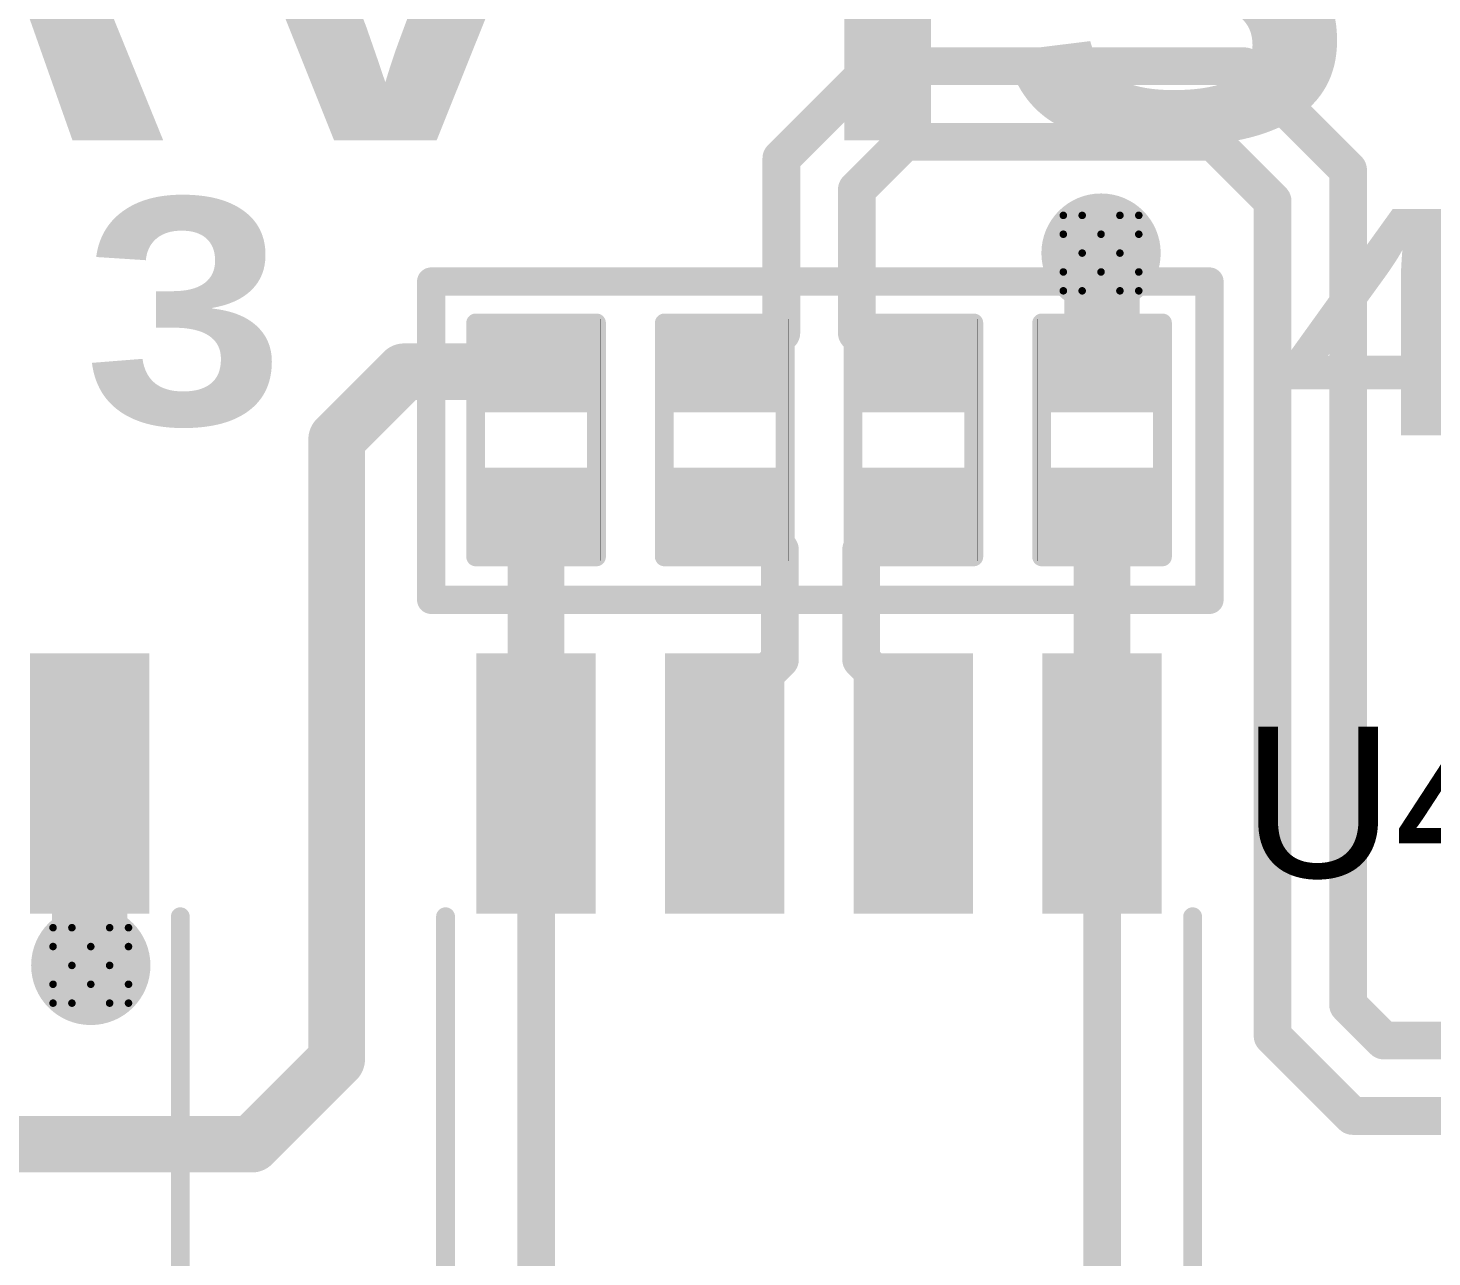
# Model space of a CAD drawing. Header units: inches. Extents: x 0 to 212, y 0 to 208.
# Drawn here: x 2.3652 to 2.7372, y 3.0551 to 3.3809 of the extents above; entities that cross this region are included whole.
import ezdxf

# ---------------------------------------------------------------- set-up
doc = ezdxf.new("R2010")
doc.units = ezdxf.units.IN
doc.header["$MEASUREMENT"] = 0
for name, color, linetype in [('Bottom Layer', 5, 'Continuous'), ('Bottom Solder', 6, 'Continuous'), ('Drill Drawing', 1, 'Continuous'), ('Top Layer', 1, 'Continuous'), ('Top Overlay', 2, 'Continuous'), ('Top Paste', 8, 'Continuous'), ('Top Solder', 216, 'Continuous'), ('Via Holes', 16, 'Continuous')]:
    doc.layers.add(name, color=color, linetype=linetype)
doc.styles.add('Arial', font='', dxfattribs={"height": 0.2})
doc.styles.add('Arial Black_Bold', font='', dxfattribs={"height": 0.2})
doc.styles.get('Arial').set_extended_font_data('Arial')
doc.styles.get('Arial Black_Bold').set_extended_font_data('Arial Black', bold=True)

# ---------------------------------------------------------------- blocks, each defined once
blk = doc.blocks.new('SOIC_8_0_154___3_90___W______12')
at = {"layer": 'Top Layer'}
for points in [[(-0.136811, 0.0631889), (-0.136811, 0.0868109), (-0.0757874, 0.0868109), (-0.0757874, 0.0631889)], [(0.0757874, 0.063189), (0.0757874, 0.086811), (0.136811, 0.086811), (0.136811, 0.063189)], [(-0.136811, 0.0131891), (-0.136811, 0.0368111), (-0.0757874, 0.0368111), (-0.0757874, 0.0131891)], [(0.0757874, 0.0131889), (0.0757874, 0.0368109), (0.136811, 0.0368109), (0.136811, 0.0131889)], [(-0.1368111, -0.036811), (-0.1368111, -0.013189), (-0.0757875, -0.013189), (-0.0757875, -0.036811)], [(0.0757874, -0.036811), (0.0757874, -0.013189), (0.136811, -0.013189), (0.136811, -0.036811)], [(-0.1368111, -0.0868111), (-0.1368111, -0.0631891), (-0.0757875, -0.0631891), (-0.0757875, -0.0868111)], [(0.0757874, -0.0868109), (0.0757874, -0.0631889), (0.136811, -0.0631889), (0.136811, -0.0868109)]]:
    blk.add_hatch(color=1, dxfattribs=at).paths.add_polyline_path(points)
at = {"layer": 'Top Overlay'}
blk.add_hatch(color=2, dxfattribs=at).paths.add_polyline_path([(-0.0723496, 0.0639816), (-0.0583496, 0.0639816), (-0.0583496, 0.0869816), (-0.0723496, 0.0869816)])
at = {"layer": 'Top Paste'}
for points in [[(-0.136811, 0.0631889), (-0.136811, 0.0868109), (-0.0757874, 0.0868109), (-0.0757874, 0.0631889)], [(0.0757874, 0.063189), (0.0757874, 0.086811), (0.136811, 0.086811), (0.136811, 0.063189)], [(-0.136811, 0.0131891), (-0.136811, 0.0368111), (-0.0757874, 0.0368111), (-0.0757874, 0.0131891)], [(0.0757874, 0.0131889), (0.0757874, 0.0368109), (0.136811, 0.0368109), (0.136811, 0.0131889)], [(-0.1368111, -0.036811), (-0.1368111, -0.013189), (-0.0757875, -0.013189), (-0.0757875, -0.036811)], [(0.0757874, -0.036811), (0.0757874, -0.013189), (0.136811, -0.013189), (0.136811, -0.036811)], [(-0.1368111, -0.0868111), (-0.1368111, -0.0631891), (-0.0757875, -0.0631891), (-0.0757875, -0.0868111)], [(0.0757874, -0.0868109), (0.0757874, -0.0631889), (0.136811, -0.0631889), (0.136811, -0.0868109)]]:
    blk.add_hatch(color=8, dxfattribs=at).paths.add_polyline_path(points)
at = {"layer": 'Top Solder'}
for points in [[(-0.140811, 0.0591889), (-0.140811, 0.0908109), (-0.0717874, 0.0908109), (-0.0717874, 0.0591889)], [(0.0717874, 0.059189), (0.0717874, 0.090811), (0.140811, 0.090811), (0.140811, 0.059189)], [(-0.140811, 0.009189100000000002), (-0.140811, 0.0408111), (-0.0717874, 0.0408111), (-0.0717874, 0.009189099999999997)], [(0.0717874, 0.009188900000000003), (0.0717874, 0.0408109), (0.140811, 0.0408109), (0.140811, 0.009188899999999996)], [(-0.1408111, -0.040811), (-0.1408111, -0.009188999999999998), (-0.0717875, -0.009189000000000003), (-0.0717875, -0.040811)], [(0.0717874, -0.040811), (0.0717874, -0.009188999999999998), (0.140811, -0.009189000000000003), (0.140811, -0.040811)], [(-0.1408111, -0.0908111), (-0.1408111, -0.0591891), (-0.0717875, -0.0591891), (-0.0717875, -0.0908111)], [(0.0717874, -0.0908109), (0.0717874, -0.0591889), (0.140811, -0.0591889), (0.140811, -0.0908109)]]:
    blk.add_hatch(color=216, dxfattribs=at).paths.add_polyline_path(points)
at = {"layer": 'Top Overlay'}
for points in [[(-0.0719999, 0.0990001, 0.005, 0.005, 0), (0.071, 0.0989999, 0.005, 0.005, 0)], [(-0.1493702, 0.081, 0.005, 0.005, 0), (-0.14937, 0.071, 0.005, 0.005, 0)], [(-0.1493702, 0.081, 0.005, 0.005, 0), (-0.14437, 0.076, 0.005, 0.005, 0)], [(-0.14437, 0.076, 0.005, 0.005, 0), (-0.14937, 0.071, 0.005, 0.005, 0)], [(-0.0719999, -0.099, 0.005, 0.005, 0), (0.071, -0.099, 0.005, 0.005, 0)]]:
    blk.add_lwpolyline(points, format="xyseb", dxfattribs=at)
for points in [[(-0.0732499, 0.0990001, 0.0025, 0.0025, 1), (-0.0707499, 0.0990001, 0.0025, 0.0025, 1)], [(0.06975, 0.0989999, 0.0025, 0.0025, 1), (0.07225, 0.0989999, 0.0025, 0.0025, 1)], [(-0.1506202, 0.081, 0.0025, 0.0025, 1), (-0.1481202, 0.081, 0.0025, 0.0025, 1)], [(-0.1506202, 0.081, 0.0025, 0.0025, 1), (-0.1481202, 0.081, 0.0025, 0.0025, 1)], [(-0.14562, 0.076, 0.0025, 0.0025, 1), (-0.14312, 0.076, 0.0025, 0.0025, 1)], [(-0.14562, 0.076, 0.0025, 0.0025, 1), (-0.14312, 0.076, 0.0025, 0.0025, 1)], [(-0.15062, 0.071, 0.0025, 0.0025, 1), (-0.14812, 0.071, 0.0025, 0.0025, 1)], [(-0.15062, 0.071, 0.0025, 0.0025, 1), (-0.14812, 0.071, 0.0025, 0.0025, 1)], [(-0.0732499, -0.099, 0.0025, 0.0025, 1), (-0.0707499, -0.099, 0.0025, 0.0025, 1)], [(0.06975, -0.099, 0.0025, 0.0025, 1), (0.07225, -0.099, 0.0025, 0.0025, 1)]]:
    blk.add_lwpolyline(points, format="xyseb", close=True, dxfattribs=at)
blk = doc.blocks.new('SOIC_8_0_154___3_90___W______13')
at = {"layer": 'Top Layer'}
for points in [[(-0.136811, 0.0631892), (-0.136811, 0.0868112), (-0.0757874, 0.0868112), (-0.0757874, 0.0631892)], [(0.0757874, 0.0631892), (0.0757874, 0.0868112), (0.136811, 0.0868112), (0.136811, 0.0631892)], [(-0.136811, 0.0131891), (-0.136811, 0.0368111), (-0.0757874, 0.0368111), (-0.0757874, 0.0131891)], [(0.0757874, 0.0131892), (0.0757874, 0.0368112), (0.136811, 0.0368112), (0.136811, 0.0131892)], [(-0.136811, -0.0368109), (-0.136811, -0.0131889), (-0.0757874, -0.0131889), (-0.0757874, -0.0368109)], [(0.0757874, -0.0368109), (0.0757874, -0.0131889), (0.136811, -0.0131889), (0.136811, -0.0368109)], [(-0.136811, -0.0868108), (-0.136811, -0.0631888), (-0.0757874, -0.0631888), (-0.0757874, -0.0868108)], [(0.0757874, -0.0868111), (0.0757874, -0.0631891), (0.136811, -0.0631891), (0.136811, -0.0868111)]]:
    blk.add_hatch(color=1, dxfattribs=at).paths.add_polyline_path(points)
at = {"layer": 'Top Overlay'}
blk.add_hatch(color=2, dxfattribs=at).paths.add_polyline_path([(-0.0723933, 0.064028), (-0.0583933, 0.064028), (-0.0583933, 0.087028), (-0.0723933, 0.087028)])
at = {"layer": 'Top Paste'}
for points in [[(-0.136811, 0.0631892), (-0.136811, 0.0868112), (-0.0757874, 0.0868112), (-0.0757874, 0.0631892)], [(0.0757874, 0.0631892), (0.0757874, 0.0868112), (0.136811, 0.0868112), (0.136811, 0.0631892)], [(-0.136811, 0.0131891), (-0.136811, 0.0368111), (-0.0757874, 0.0368111), (-0.0757874, 0.0131891)], [(0.0757874, 0.0131892), (0.0757874, 0.0368112), (0.136811, 0.0368112), (0.136811, 0.0131892)], [(-0.136811, -0.0368109), (-0.136811, -0.0131889), (-0.0757874, -0.0131889), (-0.0757874, -0.0368109)], [(0.0757874, -0.0368109), (0.0757874, -0.0131889), (0.136811, -0.0131889), (0.136811, -0.0368109)], [(-0.136811, -0.0868108), (-0.136811, -0.0631888), (-0.0757874, -0.0631888), (-0.0757874, -0.0868108)], [(0.0757874, -0.0868111), (0.0757874, -0.0631891), (0.136811, -0.0631891), (0.136811, -0.0868111)]]:
    blk.add_hatch(color=8, dxfattribs=at).paths.add_polyline_path(points)
at = {"layer": 'Top Solder'}
for points in [[(-0.140811, 0.0591892), (-0.140811, 0.0908112), (-0.0717874, 0.0908112), (-0.0717874, 0.0591892)], [(0.0717874, 0.0591892), (0.0717874, 0.0908112), (0.140811, 0.0908112), (0.140811, 0.0591892)], [(-0.140811, 0.009189100000000002), (-0.140811, 0.0408111), (-0.0717874, 0.0408111), (-0.0717874, 0.009189099999999997)], [(0.0717874, 0.009189200000000003), (0.0717874, 0.0408112), (0.140811, 0.0408112), (0.140811, 0.009189199999999996)], [(-0.140811, -0.0408109), (-0.140811, -0.009188899999999996), (-0.0717874, -0.009188900000000003), (-0.0717874, -0.0408109)], [(0.0717874, -0.0408109), (0.0717874, -0.009188899999999996), (0.140811, -0.009188900000000003), (0.140811, -0.0408109)], [(-0.140811, -0.0908108), (-0.140811, -0.0591888), (-0.0717874, -0.0591888), (-0.0717874, -0.0908108)], [(0.0717874, -0.0908111), (0.0717874, -0.0591891), (0.140811, -0.0591891), (0.140811, -0.0908111)]]:
    blk.add_hatch(color=216, dxfattribs=at).paths.add_polyline_path(points)
at = {"layer": 'Top Overlay'}
for points in [[(0.071, 0.0990002, 0.005, 0.005, 0), (-0.0719999, 0.0990001, 0.005, 0.005, 0)], [(-0.1493701, 0.0810001, 0.005, 0.005, 0), (-0.1493702, 0.0710002, 0.005, 0.005, 0)], [(-0.1493701, 0.0810001, 0.005, 0.005, 0), (-0.1443701, 0.076, 0.005, 0.005, 0)], [(-0.1443701, 0.076, 0.005, 0.005, 0), (-0.1493702, 0.0710002, 0.005, 0.005, 0)], [(-0.072, -0.0989999, 0.005, 0.005, 0), (0.071, -0.099, 0.005, 0.005, 0)]]:
    blk.add_lwpolyline(points, format="xyseb", dxfattribs=at)
for points in [[(-0.0732499, 0.0990001, 0.0025, 0.0025, 1), (-0.0707499, 0.0990001, 0.0025, 0.0025, 1)], [(0.06975, 0.0990002, 0.0025, 0.0025, 1), (0.07225, 0.0990002, 0.0025, 0.0025, 1)], [(-0.1506201, 0.0810001, 0.0025, 0.0025, 1), (-0.1481201, 0.0810001, 0.0025, 0.0025, 1)], [(-0.1506201, 0.0810001, 0.0025, 0.0025, 1), (-0.1481201, 0.0810001, 0.0025, 0.0025, 1)], [(-0.1456201, 0.076, 0.0025, 0.0025, 1), (-0.1431201, 0.076, 0.0025, 0.0025, 1)], [(-0.1456201, 0.076, 0.0025, 0.0025, 1), (-0.1431201, 0.076, 0.0025, 0.0025, 1)], [(-0.1506202, 0.0710002, 0.0025, 0.0025, 1), (-0.1481202, 0.0710002, 0.0025, 0.0025, 1)], [(-0.1506202, 0.0710002, 0.0025, 0.0025, 1), (-0.1481202, 0.0710002, 0.0025, 0.0025, 1)], [(-0.07325, -0.0989999, 0.0025, 0.0025, 1), (-0.07075, -0.0989999, 0.0025, 0.0025, 1)], [(0.06975, -0.099, 0.0025, 0.0025, 1), (0.07225, -0.099, 0.0025, 0.0025, 1)]]:
    blk.add_lwpolyline(points, format="xyseb", close=True, dxfattribs=at)
blk = doc.blocks.new('R___0402_64')
at = {"layer": 'Top Layer'}
for points in [[(-0.0275, -0.0125), (-0.0275, 0.0125), (-0.009500000000000003, 0.0125), (-0.009499999999999996, -0.0125)], [(0.009500000000000003, -0.0125), (0.009499999999999996, 0.0125), (0.0275, 0.0125), (0.0275, -0.0125)]]:
    blk.add_hatch(color=1, dxfattribs=at).paths.add_polyline_path(points)
at = {"layer": 'Top Paste'}
for points in [[(-0.0275, -0.0125), (-0.0275, 0.0125), (-0.009500000000000003, 0.0125), (-0.009499999999999996, -0.0125)], [(0.009500000000000003, -0.0125), (0.009499999999999996, 0.0125), (0.0275, 0.0125), (0.0275, -0.0125)]]:
    blk.add_hatch(color=8, dxfattribs=at).paths.add_polyline_path(points)
at = {"layer": 'Top Solder'}
for points in [[(-0.0296654, -0.0146654), (-0.0296654, 0.0146654), (-0.007334600000000003, 0.0146654), (-0.007334599999999997, -0.0146654)], [(0.007334600000000003, -0.0146654), (0.007334599999999997, 0.0146654), (0.0296654, 0.0146654), (0.0296654, -0.0146654)]]:
    blk.add_hatch(color=216, dxfattribs=at).paths.add_polyline_path(points)
at = {"layer": 'Top Overlay'}
for points in [[(-0.031, -0.016, 0.005, 0.005, 0), (-0.031, 0.016, 0.005, 0.005, 0)], [(0.031, 0.016, 0.005, 0.005, 0), (-0.031, 0.016, 0.005, 0.005, 0)], [(0.031, -0.016, 0.005, 0.005, 0), (0.031, 0.016, 0.005, 0.005, 0)], [(0.031, -0.016, 0.005, 0.005, 0), (-0.031, -0.016, 0.005, 0.005, 0)], [(0.032, -0.017, 0.000127, 0.000127, 0), (-0.032, -0.017, 0.000127, 0.000127, 0)]]:
    blk.add_lwpolyline(points, format="xyseb", dxfattribs=at)
for points in [[(-0.03225, 0.016, 0.0025, 0.0025, 1), (-0.02975, 0.016, 0.0025, 0.0025, 1)], [(-0.03225, 0.016, 0.0025, 0.0025, 1), (-0.02975, 0.016, 0.0025, 0.0025, 1)], [(0.02975, 0.016, 0.0025, 0.0025, 1), (0.03225, 0.016, 0.0025, 0.0025, 1)], [(0.02975, 0.016, 0.0025, 0.0025, 1), (0.03225, 0.016, 0.0025, 0.0025, 1)], [(-0.03225, -0.016, 0.0025, 0.0025, 1), (-0.02975, -0.016, 0.0025, 0.0025, 1)], [(-0.03225, -0.016, 0.0025, 0.0025, 1), (-0.02975, -0.016, 0.0025, 0.0025, 1)], [(0.02975, -0.016, 0.0025, 0.0025, 1), (0.03225, -0.016, 0.0025, 0.0025, 1)], [(0.02975, -0.016, 0.0025, 0.0025, 1), (0.03225, -0.016, 0.0025, 0.0025, 1)], [(-0.0320317, -0.017, 6.35e-05, 6.35e-05, 1), (-0.0319683, -0.017, 6.35e-05, 6.35e-05, 1)], [(0.0319683, -0.017, 6.35e-05, 6.35e-05, 1), (0.0320317, -0.017, 6.35e-05, 6.35e-05, 1)]]:
    blk.add_lwpolyline(points, format="xyseb", close=True, dxfattribs=at)
blk = doc.blocks.new('R___0402_67')
at = {"layer": 'Top Layer'}
for points in [[(-0.0275, -0.0125001), (-0.0275, 0.0124999), (-0.009499999999999998, 0.0124999), (-0.009500000000000001, -0.0125001)], [(0.009499999999999998, -0.0125), (0.009500000000000001, 0.0125), (0.0275, 0.0125), (0.0275, -0.0125)]]:
    blk.add_hatch(color=1, dxfattribs=at).paths.add_polyline_path(points)
at = {"layer": 'Top Paste'}
for points in [[(-0.0275, -0.0125001), (-0.0275, 0.0124999), (-0.009499999999999998, 0.0124999), (-0.009500000000000001, -0.0125001)], [(0.009499999999999998, -0.0125), (0.009500000000000001, 0.0125), (0.0275, 0.0125), (0.0275, -0.0125)]]:
    blk.add_hatch(color=8, dxfattribs=at).paths.add_polyline_path(points)
at = {"layer": 'Top Solder'}
for points in [[(-0.0296654, -0.0146655), (-0.0296654, 0.0146653), (-0.007334599999999998, 0.0146653), (-0.007334600000000002, -0.0146655)], [(0.007334599999999998, -0.0146654), (0.007334600000000002, 0.0146654), (0.0296654, 0.0146654), (0.0296654, -0.0146654)]]:
    blk.add_hatch(color=216, dxfattribs=at).paths.add_polyline_path(points)
at = {"layer": 'Top Overlay'}
for points in [[(-0.031, 0.016, 0.005, 0.005, 0), (-0.031, -0.016, 0.005, 0.005, 0)], [(-0.031, 0.016, 0.005, 0.005, 0), (0.031, 0.016, 0.005, 0.005, 0)], [(0.031, 0.016, 0.005, 0.005, 0), (0.031, -0.016, 0.005, 0.005, 0)], [(-0.031, -0.016, 0.005, 0.005, 0), (0.031, -0.016, 0.005, 0.005, 0)], [(-0.032, -0.017, 0.000127, 0.000127, 0), (0.0319999, -0.017, 0.000127, 0.000127, 0)]]:
    blk.add_lwpolyline(points, format="xyseb", dxfattribs=at)
for points in [[(-0.03225, 0.016, 0.0025, 0.0025, 1), (-0.02975, 0.016, 0.0025, 0.0025, 1)], [(-0.03225, 0.016, 0.0025, 0.0025, 1), (-0.02975, 0.016, 0.0025, 0.0025, 1)], [(0.02975, 0.016, 0.0025, 0.0025, 1), (0.03225, 0.016, 0.0025, 0.0025, 1)], [(0.02975, 0.016, 0.0025, 0.0025, 1), (0.03225, 0.016, 0.0025, 0.0025, 1)], [(-0.03225, -0.016, 0.0025, 0.0025, 1), (-0.02975, -0.016, 0.0025, 0.0025, 1)], [(-0.03225, -0.016, 0.0025, 0.0025, 1), (-0.02975, -0.016, 0.0025, 0.0025, 1)], [(0.02975, -0.016, 0.0025, 0.0025, 1), (0.03225, -0.016, 0.0025, 0.0025, 1)], [(0.02975, -0.016, 0.0025, 0.0025, 1), (0.03225, -0.016, 0.0025, 0.0025, 1)], [(-0.0320317, -0.017, 6.35e-05, 6.35e-05, 1), (-0.0319683, -0.017, 6.35e-05, 6.35e-05, 1)], [(0.0319682, -0.017, 6.35e-05, 6.35e-05, 1), (0.0320316, -0.017, 6.35e-05, 6.35e-05, 1)]]:
    blk.add_lwpolyline(points, format="xyseb", close=True, dxfattribs=at)
blk = doc.blocks.new('R___0402_71')
at = {"layer": 'Top Layer'}
for points in [[(-0.0275, -0.0125), (-0.0275, 0.0125), (-0.009499999999999998, 0.0125), (-0.009500000000000001, -0.0125)], [(0.009499999999999998, -0.0125), (0.009500000000000001, 0.0125), (0.0275, 0.0125), (0.0275, -0.0125)]]:
    blk.add_hatch(color=1, dxfattribs=at).paths.add_polyline_path(points)
at = {"layer": 'Top Paste'}
for points in [[(-0.0275, -0.0125), (-0.0275, 0.0125), (-0.009499999999999998, 0.0125), (-0.009500000000000001, -0.0125)], [(0.009499999999999998, -0.0125), (0.009500000000000001, 0.0125), (0.0275, 0.0125), (0.0275, -0.0125)]]:
    blk.add_hatch(color=8, dxfattribs=at).paths.add_polyline_path(points)
at = {"layer": 'Top Solder'}
for points in [[(-0.0296654, -0.0146654), (-0.0296654, 0.0146654), (-0.007334599999999998, 0.0146654), (-0.007334600000000002, -0.0146654)], [(0.007334599999999998, -0.0146654), (0.007334600000000002, 0.0146654), (0.0296654, 0.0146654), (0.0296654, -0.0146654)]]:
    blk.add_hatch(color=216, dxfattribs=at).paths.add_polyline_path(points)
at = {"layer": 'Top Overlay'}
for points in [[(-0.031, 0.016, 0.005, 0.005, 0), (-0.031, -0.016, 0.005, 0.005, 0)], [(-0.031, 0.016, 0.005, 0.005, 0), (0.031, 0.016, 0.005, 0.005, 0)], [(0.031, 0.016, 0.005, 0.005, 0), (0.031, -0.016, 0.005, 0.005, 0)], [(-0.031, -0.016, 0.005, 0.005, 0), (0.031, -0.016, 0.005, 0.005, 0)], [(-0.032, -0.017, 0.000127, 0.000127, 0), (0.032, -0.017, 0.000127, 0.000127, 0)]]:
    blk.add_lwpolyline(points, format="xyseb", dxfattribs=at)
for points in [[(-0.03225, 0.016, 0.0025, 0.0025, 1), (-0.02975, 0.016, 0.0025, 0.0025, 1)], [(-0.03225, 0.016, 0.0025, 0.0025, 1), (-0.02975, 0.016, 0.0025, 0.0025, 1)], [(0.02975, 0.016, 0.0025, 0.0025, 1), (0.03225, 0.016, 0.0025, 0.0025, 1)], [(0.02975, 0.016, 0.0025, 0.0025, 1), (0.03225, 0.016, 0.0025, 0.0025, 1)], [(-0.03225, -0.016, 0.0025, 0.0025, 1), (-0.02975, -0.016, 0.0025, 0.0025, 1)], [(-0.03225, -0.016, 0.0025, 0.0025, 1), (-0.02975, -0.016, 0.0025, 0.0025, 1)], [(0.02975, -0.016, 0.0025, 0.0025, 1), (0.03225, -0.016, 0.0025, 0.0025, 1)], [(0.02975, -0.016, 0.0025, 0.0025, 1), (0.03225, -0.016, 0.0025, 0.0025, 1)], [(-0.0320317, -0.017, 6.35e-05, 6.35e-05, 1), (-0.0319683, -0.017, 6.35e-05, 6.35e-05, 1)], [(0.0319683, -0.017, 6.35e-05, 6.35e-05, 1), (0.0320317, -0.017, 6.35e-05, 6.35e-05, 1)]]:
    blk.add_lwpolyline(points, format="xyseb", close=True, dxfattribs=at)
blk = doc.blocks.new('R___0402_74')
at = {"layer": 'Top Layer'}
for points in [[(-0.0275, -0.0125), (-0.0275, 0.0125), (-0.009499999999999998, 0.0125), (-0.009500000000000001, -0.0125)], [(0.009499999999999998, -0.0125), (0.009500000000000001, 0.0125), (0.0275, 0.0125), (0.0275, -0.0125)]]:
    blk.add_hatch(color=1, dxfattribs=at).paths.add_polyline_path(points)
at = {"layer": 'Top Paste'}
for points in [[(-0.0275, -0.0125), (-0.0275, 0.0125), (-0.009499999999999998, 0.0125), (-0.009500000000000001, -0.0125)], [(0.009499999999999998, -0.0125), (0.009500000000000001, 0.0125), (0.0275, 0.0125), (0.0275, -0.0125)]]:
    blk.add_hatch(color=8, dxfattribs=at).paths.add_polyline_path(points)
at = {"layer": 'Top Solder'}
for points in [[(-0.0296654, -0.0146654), (-0.0296654, 0.0146654), (-0.007334599999999998, 0.0146654), (-0.007334600000000002, -0.0146654)], [(0.007334599999999998, -0.0146654), (0.007334600000000002, 0.0146654), (0.0296654, 0.0146654), (0.0296654, -0.0146654)]]:
    blk.add_hatch(color=216, dxfattribs=at).paths.add_polyline_path(points)
at = {"layer": 'Top Overlay'}
for points in [[(-0.0310001, 0.0160001, 0.005, 0.005, 0), (-0.0309999, -0.016, 0.005, 0.005, 0)], [(-0.0310001, 0.0160001, 0.005, 0.005, 0), (0.031, 0.016, 0.005, 0.005, 0)], [(0.031, 0.016, 0.005, 0.005, 0), (0.031, -0.016, 0.005, 0.005, 0)], [(-0.0309999, -0.016, 0.005, 0.005, 0), (0.031, -0.016, 0.005, 0.005, 0)], [(-0.0319999, -0.017, 0.000127, 0.000127, 0), (0.032, -0.017, 0.000127, 0.000127, 0)]]:
    blk.add_lwpolyline(points, format="xyseb", dxfattribs=at)
for points in [[(-0.0322501, 0.0160001, 0.0025, 0.0025, 1), (-0.0297501, 0.0160001, 0.0025, 0.0025, 1)], [(-0.0322501, 0.0160001, 0.0025, 0.0025, 1), (-0.0297501, 0.0160001, 0.0025, 0.0025, 1)], [(0.02975, 0.016, 0.0025, 0.0025, 1), (0.03225, 0.016, 0.0025, 0.0025, 1)], [(0.02975, 0.016, 0.0025, 0.0025, 1), (0.03225, 0.016, 0.0025, 0.0025, 1)], [(-0.0322499, -0.016, 0.0025, 0.0025, 1), (-0.0297499, -0.016, 0.0025, 0.0025, 1)], [(-0.0322499, -0.016, 0.0025, 0.0025, 1), (-0.0297499, -0.016, 0.0025, 0.0025, 1)], [(0.02975, -0.016, 0.0025, 0.0025, 1), (0.03225, -0.016, 0.0025, 0.0025, 1)], [(0.02975, -0.016, 0.0025, 0.0025, 1), (0.03225, -0.016, 0.0025, 0.0025, 1)], [(-0.0320316, -0.017, 6.35e-05, 6.35e-05, 1), (-0.0319682, -0.017, 6.35e-05, 6.35e-05, 1)], [(0.0319683, -0.017, 6.35e-05, 6.35e-05, 1), (0.0320317, -0.017, 6.35e-05, 6.35e-05, 1)]]:
    blk.add_lwpolyline(points, format="xyseb", close=True, dxfattribs=at)

msp = doc.modelspace()

# ---------------------------------------------------------------- hatches: boundary and pattern name
at = {"layer": 'Bottom Layer'}
h = msp.add_hatch(color=5, dxfattribs=at)
edge = h.paths.add_edge_path()
edge.add_arc((2.6495278, 3.3212362), 0.011811, 0, 360)
h = msp.add_hatch(color=5, dxfattribs=at)
edge = h.paths.add_edge_path()
edge.add_arc((2.3817706, 3.1323959), 0.011811, 0, 360)
at = {"layer": 'Bottom Solder'}
h = msp.add_hatch(color=6, dxfattribs=at)
edge = h.paths.add_edge_path()
edge.add_arc((2.6495278, 3.3212362), 0.015811, 0, 360)
h = msp.add_hatch(color=6, dxfattribs=at)
edge = h.paths.add_edge_path()
edge.add_arc((2.3817706, 3.1323959), 0.015811, 0, 360)
at = {"layer": 'Top Layer'}
h = msp.add_hatch(color=1, dxfattribs=at)
edge = h.paths.add_edge_path()
edge.add_arc((2.6495278, 3.3212362), 0.011811, 0, 360)
h = msp.add_hatch(color=1, dxfattribs=at)
edge = h.paths.add_edge_path()
edge.add_arc((2.3817706, 3.1323959), 0.011811, 0, 360)
at = {"layer": 'Top Solder'}
h = msp.add_hatch(color=216, dxfattribs=at)
edge = h.paths.add_edge_path()
edge.add_arc((2.6495278, 3.3212362), 0.015811, 0, 360)
h = msp.add_hatch(color=216, dxfattribs=at)
edge = h.paths.add_edge_path()
edge.add_arc((2.3817706, 3.1323959), 0.015811, 0, 360)
at = {"layer": 'Via Holes'}
h = msp.add_hatch(color=7, dxfattribs=at)
edge = h.paths.add_edge_path()
edge.add_arc((2.6495278, 3.3212362), 0.0059055, 0, 360)
h = msp.add_hatch(color=7, dxfattribs=at)
edge = h.paths.add_edge_path()
edge.add_arc((2.3817706, 3.1323959), 0.0059055, 0, 360)

# ---------------------------------------------------------------- linework, layer by layer
at = {"layer": 'Drill Drawing'}
for points in [[(2.6395278, 3.3262362, 0.002, 0.002, 0), (2.6395278, 3.3312362, 0.002, 0.002, 0)], [(2.6395278, 3.3312362, 0.002, 0.002, 0), (2.6445278, 3.3312362, 0.002, 0.002, 0)], [(2.6445278, 3.3312362, 0.002, 0.002, 0), (2.6495278, 3.3262362, 0.002, 0.002, 0)], [(2.6495278, 3.3262362, 0.002, 0.002, 0), (2.6545278, 3.3312362, 0.002, 0.002, 0)], [(2.6545278, 3.3312362, 0.002, 0.002, 0), (2.6595278, 3.3312362, 0.002, 0.002, 0)], [(2.6595278, 3.3262362, 0.002, 0.002, 0), (2.6595278, 3.3312362, 0.002, 0.002, 0)], [(2.6395278, 3.3262362, 0.002, 0.002, 0), (2.6445278, 3.3212362, 0.002, 0.002, 0)], [(2.6545278, 3.3212362, 0.002, 0.002, 0), (2.6595278, 3.3262362, 0.002, 0.002, 0)], [(2.6395278, 3.3162362, 0.002, 0.002, 0), (2.6445278, 3.3212362, 0.002, 0.002, 0)], [(2.6545278, 3.3212362, 0.002, 0.002, 0), (2.6595278, 3.3162362, 0.002, 0.002, 0)], [(2.6395278, 3.3112362, 0.002, 0.002, 0), (2.6395278, 3.3162362, 0.002, 0.002, 0)], [(2.6445278, 3.3112362, 0.002, 0.002, 0), (2.6495278, 3.3162362, 0.002, 0.002, 0)], [(2.6495278, 3.3162362, 0.002, 0.002, 0), (2.6545278, 3.3112362, 0.002, 0.002, 0)], [(2.6595278, 3.3112362, 0.002, 0.002, 0), (2.6595278, 3.3162362, 0.002, 0.002, 0)], [(2.6395278, 3.3112362, 0.002, 0.002, 0), (2.6445278, 3.3112362, 0.002, 0.002, 0)], [(2.6545278, 3.3112362, 0.002, 0.002, 0), (2.6595278, 3.3112362, 0.002, 0.002, 0)], [(2.3717706, 3.1373959, 0.002, 0.002, 0), (2.3717706, 3.1423959, 0.002, 0.002, 0)], [(2.3717706, 3.1423959, 0.002, 0.002, 0), (2.3767706, 3.1423959, 0.002, 0.002, 0)], [(2.3767706, 3.1423959, 0.002, 0.002, 0), (2.3817706, 3.1373959, 0.002, 0.002, 0)], [(2.3817706, 3.1373959, 0.002, 0.002, 0), (2.3867706, 3.1423959, 0.002, 0.002, 0)], [(2.3867706, 3.1423959, 0.002, 0.002, 0), (2.3917706, 3.1423959, 0.002, 0.002, 0)], [(2.3917706, 3.1373959, 0.002, 0.002, 0), (2.3917706, 3.1423959, 0.002, 0.002, 0)], [(2.3717706, 3.1373959, 0.002, 0.002, 0), (2.3767706, 3.1323959, 0.002, 0.002, 0)], [(2.3867706, 3.1323959, 0.002, 0.002, 0), (2.3917706, 3.1373959, 0.002, 0.002, 0)], [(2.3717706, 3.1273959, 0.002, 0.002, 0), (2.3767706, 3.1323959, 0.002, 0.002, 0)], [(2.3867706, 3.1323959, 0.002, 0.002, 0), (2.3917706, 3.1273959, 0.002, 0.002, 0)], [(2.3717706, 3.1223959, 0.002, 0.002, 0), (2.3717706, 3.1273959, 0.002, 0.002, 0)], [(2.3767706, 3.1223959, 0.002, 0.002, 0), (2.3817706, 3.1273959, 0.002, 0.002, 0)], [(2.3817706, 3.1273959, 0.002, 0.002, 0), (2.3867706, 3.1223959, 0.002, 0.002, 0)], [(2.3917706, 3.1223959, 0.002, 0.002, 0), (2.3917706, 3.1273959, 0.002, 0.002, 0)], [(2.3717706, 3.1223959, 0.002, 0.002, 0), (2.3767706, 3.1223959, 0.002, 0.002, 0)], [(2.3867706, 3.1223959, 0.002, 0.002, 0), (2.3917706, 3.1223959, 0.002, 0.002, 0)]]:
    msp.add_lwpolyline(points, format="xyseb", dxfattribs=at)
for points in [[(2.6390278, 3.3312362, 0.001, 0.001, 1), (2.6400278, 3.3312362, 0.001, 0.001, 1)], [(2.6390278, 3.3312362, 0.001, 0.001, 1), (2.6400278, 3.3312362, 0.001, 0.001, 1)], [(2.6440278, 3.3312362, 0.001, 0.001, 1), (2.6450278, 3.3312362, 0.001, 0.001, 1)], [(2.6440278, 3.3312362, 0.001, 0.001, 1), (2.6450278, 3.3312362, 0.001, 0.001, 1)], [(2.6540278, 3.3312362, 0.001, 0.001, 1), (2.6550278, 3.3312362, 0.001, 0.001, 1)], [(2.6540278, 3.3312362, 0.001, 0.001, 1), (2.6550278, 3.3312362, 0.001, 0.001, 1)], [(2.6590278, 3.3312362, 0.001, 0.001, 1), (2.6600278, 3.3312362, 0.001, 0.001, 1)], [(2.6590278, 3.3312362, 0.001, 0.001, 1), (2.6600278, 3.3312362, 0.001, 0.001, 1)], [(2.6390278, 3.3262362, 0.001, 0.001, 1), (2.6400278, 3.3262362, 0.001, 0.001, 1)], [(2.6390278, 3.3262362, 0.001, 0.001, 1), (2.6400278, 3.3262362, 0.001, 0.001, 1)], [(2.6490278, 3.3262362, 0.001, 0.001, 1), (2.6500278, 3.3262362, 0.001, 0.001, 1)], [(2.6490278, 3.3262362, 0.001, 0.001, 1), (2.6500278, 3.3262362, 0.001, 0.001, 1)], [(2.6590278, 3.3262362, 0.001, 0.001, 1), (2.6600278, 3.3262362, 0.001, 0.001, 1)], [(2.6590278, 3.3262362, 0.001, 0.001, 1), (2.6600278, 3.3262362, 0.001, 0.001, 1)], [(2.6440278, 3.3212362, 0.001, 0.001, 1), (2.6450278, 3.3212362, 0.001, 0.001, 1)], [(2.6440278, 3.3212362, 0.001, 0.001, 1), (2.6450278, 3.3212362, 0.001, 0.001, 1)], [(2.6540278, 3.3212362, 0.001, 0.001, 1), (2.6550278, 3.3212362, 0.001, 0.001, 1)], [(2.6540278, 3.3212362, 0.001, 0.001, 1), (2.6550278, 3.3212362, 0.001, 0.001, 1)], [(2.6390278, 3.3162362, 0.001, 0.001, 1), (2.6400278, 3.3162362, 0.001, 0.001, 1)], [(2.6390278, 3.3162362, 0.001, 0.001, 1), (2.6400278, 3.3162362, 0.001, 0.001, 1)], [(2.6490278, 3.3162362, 0.001, 0.001, 1), (2.6500278, 3.3162362, 0.001, 0.001, 1)], [(2.6490278, 3.3162362, 0.001, 0.001, 1), (2.6500278, 3.3162362, 0.001, 0.001, 1)], [(2.6590278, 3.3162362, 0.001, 0.001, 1), (2.6600278, 3.3162362, 0.001, 0.001, 1)], [(2.6590278, 3.3162362, 0.001, 0.001, 1), (2.6600278, 3.3162362, 0.001, 0.001, 1)], [(2.6390278, 3.3112362, 0.001, 0.001, 1), (2.6400278, 3.3112362, 0.001, 0.001, 1)], [(2.6390278, 3.3112362, 0.001, 0.001, 1), (2.6400278, 3.3112362, 0.001, 0.001, 1)], [(2.6440278, 3.3112362, 0.001, 0.001, 1), (2.6450278, 3.3112362, 0.001, 0.001, 1)], [(2.6440278, 3.3112362, 0.001, 0.001, 1), (2.6450278, 3.3112362, 0.001, 0.001, 1)], [(2.6540278, 3.3112362, 0.001, 0.001, 1), (2.6550278, 3.3112362, 0.001, 0.001, 1)], [(2.6540278, 3.3112362, 0.001, 0.001, 1), (2.6550278, 3.3112362, 0.001, 0.001, 1)], [(2.6590278, 3.3112362, 0.001, 0.001, 1), (2.6600278, 3.3112362, 0.001, 0.001, 1)], [(2.6590278, 3.3112362, 0.001, 0.001, 1), (2.6600278, 3.3112362, 0.001, 0.001, 1)], [(2.3712706, 3.1423959, 0.001, 0.001, 1), (2.3722706, 3.1423959, 0.001, 0.001, 1)], [(2.3712706, 3.1423959, 0.001, 0.001, 1), (2.3722706, 3.1423959, 0.001, 0.001, 1)], [(2.3762706, 3.1423959, 0.001, 0.001, 1), (2.3772706, 3.1423959, 0.001, 0.001, 1)], [(2.3762706, 3.1423959, 0.001, 0.001, 1), (2.3772706, 3.1423959, 0.001, 0.001, 1)], [(2.3862706, 3.1423959, 0.001, 0.001, 1), (2.3872706, 3.1423959, 0.001, 0.001, 1)], [(2.3862706, 3.1423959, 0.001, 0.001, 1), (2.3872706, 3.1423959, 0.001, 0.001, 1)], [(2.3912706, 3.1423959, 0.001, 0.001, 1), (2.3922706, 3.1423959, 0.001, 0.001, 1)], [(2.3912706, 3.1423959, 0.001, 0.001, 1), (2.3922706, 3.1423959, 0.001, 0.001, 1)], [(2.3712706, 3.1373959, 0.001, 0.001, 1), (2.3722706, 3.1373959, 0.001, 0.001, 1)], [(2.3712706, 3.1373959, 0.001, 0.001, 1), (2.3722706, 3.1373959, 0.001, 0.001, 1)], [(2.3812706, 3.1373959, 0.001, 0.001, 1), (2.3822706, 3.1373959, 0.001, 0.001, 1)], [(2.3812706, 3.1373959, 0.001, 0.001, 1), (2.3822706, 3.1373959, 0.001, 0.001, 1)], [(2.3912706, 3.1373959, 0.001, 0.001, 1), (2.3922706, 3.1373959, 0.001, 0.001, 1)], [(2.3912706, 3.1373959, 0.001, 0.001, 1), (2.3922706, 3.1373959, 0.001, 0.001, 1)], [(2.3762706, 3.1323959, 0.001, 0.001, 1), (2.3772706, 3.1323959, 0.001, 0.001, 1)], [(2.3762706, 3.1323959, 0.001, 0.001, 1), (2.3772706, 3.1323959, 0.001, 0.001, 1)], [(2.3862706, 3.1323959, 0.001, 0.001, 1), (2.3872706, 3.1323959, 0.001, 0.001, 1)], [(2.3862706, 3.1323959, 0.001, 0.001, 1), (2.3872706, 3.1323959, 0.001, 0.001, 1)], [(2.3712706, 3.1273959, 0.001, 0.001, 1), (2.3722706, 3.1273959, 0.001, 0.001, 1)], [(2.3712706, 3.1273959, 0.001, 0.001, 1), (2.3722706, 3.1273959, 0.001, 0.001, 1)], [(2.3812706, 3.1273959, 0.001, 0.001, 1), (2.3822706, 3.1273959, 0.001, 0.001, 1)], [(2.3812706, 3.1273959, 0.001, 0.001, 1), (2.3822706, 3.1273959, 0.001, 0.001, 1)], [(2.3912706, 3.1273959, 0.001, 0.001, 1), (2.3922706, 3.1273959, 0.001, 0.001, 1)], [(2.3912706, 3.1273959, 0.001, 0.001, 1), (2.3922706, 3.1273959, 0.001, 0.001, 1)], [(2.3712706, 3.1223959, 0.001, 0.001, 1), (2.3722706, 3.1223959, 0.001, 0.001, 1)], [(2.3712706, 3.1223959, 0.001, 0.001, 1), (2.3722706, 3.1223959, 0.001, 0.001, 1)], [(2.3762706, 3.1223959, 0.001, 0.001, 1), (2.3772706, 3.1223959, 0.001, 0.001, 1)], [(2.3762706, 3.1223959, 0.001, 0.001, 1), (2.3772706, 3.1223959, 0.001, 0.001, 1)], [(2.3862706, 3.1223959, 0.001, 0.001, 1), (2.3872706, 3.1223959, 0.001, 0.001, 1)], [(2.3862706, 3.1223959, 0.001, 0.001, 1), (2.3872706, 3.1223959, 0.001, 0.001, 1)], [(2.3912706, 3.1223959, 0.001, 0.001, 1), (2.3922706, 3.1223959, 0.001, 0.001, 1)], [(2.3912706, 3.1223959, 0.001, 0.001, 1), (2.3922706, 3.1223959, 0.001, 0.001, 1)]]:
    msp.add_lwpolyline(points, format="xyseb", close=True, dxfattribs=at)
at = {"layer": 'Top Layer'}
for points in [[(2.564793, 3.3463245, 0.01, 0.01, 0), (2.5892314, 3.3707629, 0.01, 0.01, 0)], [(2.5892314, 3.3707629, 0.01, 0.01, 0), (2.6875214, 3.3707629, 0.01, 0.01, 0)], [(2.6875214, 3.3707629, 0.01, 0.01, 0), (2.7150001, 3.3432842, 0.01, 0.01, 0)], [(2.584793, 3.3380403, 0.01, 0.01, 0), (2.5975156, 3.3507629, 0.01, 0.01, 0)], [(2.5975156, 3.3507629, 0.01, 0.01, 0), (2.6792372, 3.3507629, 0.01, 0.01, 0)], [(2.6792372, 3.3507629, 0.01, 0.01, 0), (2.6950001, 3.335, 0.01, 0.01, 0)], [(2.564793, 3.3000699, 0.01, 0.01, 0), (2.564793, 3.3463245, 0.01, 0.01, 0)], [(2.7150001, 3.1219568, 0.01, 0.01, 0), (2.7150001, 3.3432842, 0.01, 0.01, 0)], [(2.584793, 3.3000736, 0.01, 0.01, 0), (2.584793, 3.3380403, 0.01, 0.01, 0)], [(2.6950001, 3.1136726, 0.01, 0.01, 0), (2.6950001, 3.335, 0.01, 0.01, 0)], [(2.6497976, 3.2918514, 0.02, 0.02, 0), (2.6497976, 3.3209664, 0.02, 0.02, 0)], [(2.5589351, 3.294212, 0.01, 0.01, 0), (2.564793, 3.3000699, 0.01, 0.01, 0)], [(2.584793, 3.3000736, 0.01, 0.01, 0), (2.5906509, 3.2942157, 0.01, 0.01, 0)], [(2.4469411, 3.2719411, 0.015, 0.015, 0), (2.464792, 3.289792, 0.015, 0.015, 0)], [(2.464792, 3.289792, 0.015, 0.015, 0), (2.4987038, 3.289792, 0.015, 0.015, 0)], [(2.4987038, 3.289792, 0.015, 0.015, 0), (2.4994599, 3.2905481, 0.015, 0.015, 0)], [(2.4994599, 3.2905481, 0.01, 0.01, 0), (2.4994599, 3.2918547, 0.01, 0.01, 0)], [(2.549794, 3.290212, 0.01, 0.01, 0), (2.553794, 3.294212, 0.01, 0.01, 0)], [(2.553794, 3.294212, 0.01, 0.01, 0), (2.5589351, 3.294212, 0.01, 0.01, 0)], [(2.5906509, 3.2942157, 0.01, 0.01, 0), (2.595792, 3.2942157, 0.01, 0.01, 0)], [(2.595792, 3.2942157, 0.01, 0.01, 0), (2.599792, 3.2902157, 0.01, 0.01, 0)], [(2.4469411, 3.1074504, 0.015, 0.015, 0), (2.4469411, 3.2719411, 0.015, 0.015, 0)], [(2.4997974, 3.1805966, 0.015, 0.015, 0), (2.4997974, 3.2482019, 0.015, 0.015, 0)], [(2.5497904, 3.2532168, 0.01, 0.01, 0), (2.5497904, 3.2532205, 0.01, 0.01, 0)], [(2.5497904, 3.2532168, 0.01, 0.01, 0), (2.5537558, 3.2532168, 0.01, 0.01, 0)], [(2.5537558, 3.2532168, 0.01, 0.01, 0), (2.564426, 3.2425466, 0.01, 0.01, 0)], [(2.5922956, 3.2492128, 0.01, 0.01, 0), (2.5962956, 3.2532128, 0.01, 0.01, 0)], [(2.5962956, 3.2532128, 0.01, 0.01, 0), (2.5997956, 3.2532128, 0.01, 0.01, 0)], [(2.6497975, 3.1805966, 0.015, 0.015, 0), (2.6497975, 3.248202, 0.015, 0.015, 0)], [(2.4997973, 3.248202, 0.01, 0.01, 0), (2.4997974, 3.2482019, 0.01, 0.01, 0)], [(2.585948, 3.2426297, 0.01, 0.01, 0), (2.5922956, 3.2489773, 0.01, 0.01, 0)], [(2.5922956, 3.2489773, 0.01, 0.01, 0), (2.5922956, 3.2492128, 0.01, 0.01, 0)], [(2.6497975, 3.248202, 0.01, 0.01, 0), (2.6497976, 3.2482021, 0.01, 0.01, 0)], [(2.564426, 3.2134799, 0.01, 0.01, 0), (2.564426, 3.2425466, 0.01, 0.01, 0)], [(2.585948, 3.213465, 0.01, 0.01, 0), (2.585948, 3.2426297, 0.01, 0.01, 0)], [(2.5497985, 3.1988524, 0.01, 0.01, 0), (2.564426, 3.2134799, 0.01, 0.01, 0)], [(2.585948, 3.213465, 0.01, 0.01, 0), (2.5929874, 3.2064256, 0.01, 0.01, 0)], [(2.5929874, 3.1874083, 0.01, 0.01, 0), (2.5929874, 3.2064256, 0.01, 0.01, 0)], [(2.5497939, 3.1856052, 0.01, 0.01, 0), (2.5497939, 3.1992936, 0.01, 0.01, 0)], [(2.5497985, 3.1856006, 0.01, 0.01, 0), (2.5497985, 3.1988524, 0.01, 0.01, 0)], [(2.5929874, 3.1874083, 0.01, 0.01, 0), (2.5997984, 3.1805973, 0.01, 0.01, 0)], [(2.3815008, 3.1326656, 0.02, 0.02, 0), (2.3815008, 3.1805965, 0.02, 0.02, 0)], [(2.5497939, 3.1856052, 0.01, 0.01, 0), (2.5497985, 3.1856006, 0.01, 0.01, 0)], [(2.5497985, 3.183099, 0.01, 0.01, 0), (2.5497985, 3.1856006, 0.01, 0.01, 0)], [(2.4997987, 3.0402117, 0.01, 0.01, 0), (2.4997987, 3.1805973, 0.01, 0.01, 0)], [(2.5497985, 3.1805973, 0.01, 0.01, 0), (2.5497985, 3.183099, 0.01, 0.01, 0)], [(2.6497987, 3.0434213, 0.01, 0.01, 0), (2.6497987, 3.1805973, 0.01, 0.01, 0)], [(2.7150001, 3.1219568, 0.01, 0.01, 0), (2.7244796, 3.1124773, 0.01, 0.01, 0)], [(2.6950001, 3.1136726, 0.01, 0.01, 0), (2.7161954, 3.0924773, 0.01, 0.01, 0)], [(2.4244907, 3.085, 0.015, 0.015, 0), (2.4469411, 3.1074504, 0.015, 0.015, 0)], [(2.7244796, 3.1124773, 0.01, 0.01, 0), (2.7578728, 3.1124773, 0.01, 0.01, 0)], [(2.7161954, 3.0924773, 0.01, 0.01, 0), (2.8145828, 3.0924773, 0.01, 0.01, 0)], [(2.2512662, 3.085, 0.015, 0.015, 0), (2.4244907, 3.085, 0.015, 0.015, 0)]]:
    msp.add_lwpolyline(points, format="xyseb", dxfattribs=at)
for points in [[(2.5867314, 3.3707629, 0.005, 0.005, 1), (2.5917314, 3.3707629, 0.005, 0.005, 1)], [(2.5867314, 3.3707629, 0.005, 0.005, 1), (2.5917314, 3.3707629, 0.005, 0.005, 1)], [(2.6850214, 3.3707629, 0.005, 0.005, 1), (2.6900214, 3.3707629, 0.005, 0.005, 1)], [(2.6850214, 3.3707629, 0.005, 0.005, 1), (2.6900214, 3.3707629, 0.005, 0.005, 1)], [(2.5950156, 3.3507629, 0.005, 0.005, 1), (2.6000156, 3.3507629, 0.005, 0.005, 1)], [(2.5950156, 3.3507629, 0.005, 0.005, 1), (2.6000156, 3.3507629, 0.005, 0.005, 1)], [(2.6767372, 3.3507629, 0.005, 0.005, 1), (2.6817372, 3.3507629, 0.005, 0.005, 1)], [(2.6767372, 3.3507629, 0.005, 0.005, 1), (2.6817372, 3.3507629, 0.005, 0.005, 1)], [(2.562293, 3.3463245, 0.005, 0.005, 1), (2.567293, 3.3463245, 0.005, 0.005, 1)], [(2.562293, 3.3463245, 0.005, 0.005, 1), (2.567293, 3.3463245, 0.005, 0.005, 1)], [(2.7125001, 3.3432842, 0.005, 0.005, 1), (2.7175001, 3.3432842, 0.005, 0.005, 1)], [(2.7125001, 3.3432842, 0.005, 0.005, 1), (2.7175001, 3.3432842, 0.005, 0.005, 1)], [(2.582293, 3.3380403, 0.005, 0.005, 1), (2.587293, 3.3380403, 0.005, 0.005, 1)], [(2.582293, 3.3380403, 0.005, 0.005, 1), (2.587293, 3.3380403, 0.005, 0.005, 1)], [(2.6925001, 3.335, 0.005, 0.005, 1), (2.6975001, 3.335, 0.005, 0.005, 1)], [(2.6925001, 3.335, 0.005, 0.005, 1), (2.6975001, 3.335, 0.005, 0.005, 1)], [(2.6447976, 3.3209664, 0.01, 0.01, 1), (2.6547976, 3.3209664, 0.01, 0.01, 1)], [(2.562293, 3.3000699, 0.005, 0.005, 1), (2.567293, 3.3000699, 0.005, 0.005, 1)], [(2.562293, 3.3000699, 0.005, 0.005, 1), (2.567293, 3.3000699, 0.005, 0.005, 1)], [(2.582293, 3.3000736, 0.005, 0.005, 1), (2.587293, 3.3000736, 0.005, 0.005, 1)], [(2.582293, 3.3000736, 0.005, 0.005, 1), (2.587293, 3.3000736, 0.005, 0.005, 1)], [(2.6447976, 3.2918514, 0.01, 0.01, 1), (2.6547976, 3.2918514, 0.01, 0.01, 1)], [(2.461042, 3.289792, 0.0075, 0.0075, 1), (2.468542, 3.289792, 0.0075, 0.0075, 1)], [(2.461042, 3.289792, 0.0075, 0.0075, 1), (2.468542, 3.289792, 0.0075, 0.0075, 1)], [(2.4949538, 3.289792, 0.0075, 0.0075, 1), (2.5024538, 3.289792, 0.0075, 0.0075, 1)], [(2.4949538, 3.289792, 0.0075, 0.0075, 1), (2.5024538, 3.289792, 0.0075, 0.0075, 1)], [(2.4957099, 3.2905481, 0.0075, 0.0075, 1), (2.5032099, 3.2905481, 0.0075, 0.0075, 1)], [(2.4969599, 3.2918547, 0.005, 0.005, 1), (2.5019599, 3.2918547, 0.005, 0.005, 1)], [(2.551294, 3.294212, 0.005, 0.005, 1), (2.556294, 3.294212, 0.005, 0.005, 1)], [(2.551294, 3.294212, 0.005, 0.005, 1), (2.556294, 3.294212, 0.005, 0.005, 1)], [(2.5564351, 3.294212, 0.005, 0.005, 1), (2.5614351, 3.294212, 0.005, 0.005, 1)], [(2.5564351, 3.294212, 0.005, 0.005, 1), (2.5614351, 3.294212, 0.005, 0.005, 1)], [(2.5881509, 3.2942157, 0.005, 0.005, 1), (2.5931509, 3.2942157, 0.005, 0.005, 1)], [(2.5881509, 3.2942157, 0.005, 0.005, 1), (2.5931509, 3.2942157, 0.005, 0.005, 1)], [(2.593292, 3.2942157, 0.005, 0.005, 1), (2.598292, 3.2942157, 0.005, 0.005, 1)], [(2.593292, 3.2942157, 0.005, 0.005, 1), (2.598292, 3.2942157, 0.005, 0.005, 1)], [(2.4969599, 3.2905481, 0.005, 0.005, 1), (2.5019599, 3.2905481, 0.005, 0.005, 1)], [(2.547294, 3.290212, 0.005, 0.005, 1), (2.552294, 3.290212, 0.005, 0.005, 1)], [(2.597292, 3.2902157, 0.005, 0.005, 1), (2.602292, 3.2902157, 0.005, 0.005, 1)], [(2.4431911, 3.2719411, 0.0075, 0.0075, 1), (2.4506911, 3.2719411, 0.0075, 0.0075, 1)], [(2.4431911, 3.2719411, 0.0075, 0.0075, 1), (2.4506911, 3.2719411, 0.0075, 0.0075, 1)], [(2.4960474, 3.2482019, 0.0075, 0.0075, 1), (2.5035474, 3.2482019, 0.0075, 0.0075, 1)], [(2.5472904, 3.2532205, 0.005, 0.005, 1), (2.5522904, 3.2532205, 0.005, 0.005, 1)], [(2.5472904, 3.2532168, 0.005, 0.005, 1), (2.5522904, 3.2532168, 0.005, 0.005, 1)], [(2.5472904, 3.2532168, 0.005, 0.005, 1), (2.5522904, 3.2532168, 0.005, 0.005, 1)], [(2.5512558, 3.2532168, 0.005, 0.005, 1), (2.5562558, 3.2532168, 0.005, 0.005, 1)], [(2.5512558, 3.2532168, 0.005, 0.005, 1), (2.5562558, 3.2532168, 0.005, 0.005, 1)], [(2.5937956, 3.2532128, 0.005, 0.005, 1), (2.5987956, 3.2532128, 0.005, 0.005, 1)], [(2.5937956, 3.2532128, 0.005, 0.005, 1), (2.5987956, 3.2532128, 0.005, 0.005, 1)], [(2.5972956, 3.2532128, 0.005, 0.005, 1), (2.6022956, 3.2532128, 0.005, 0.005, 1)], [(2.6460475, 3.248202, 0.0075, 0.0075, 1), (2.6535475, 3.248202, 0.0075, 0.0075, 1)], [(2.4972973, 3.248202, 0.005, 0.005, 1), (2.5022973, 3.248202, 0.005, 0.005, 1)], [(2.4972974, 3.2482019, 0.005, 0.005, 1), (2.5022974, 3.2482019, 0.005, 0.005, 1)], [(2.5897956, 3.2492128, 0.005, 0.005, 1), (2.5947956, 3.2492128, 0.005, 0.005, 1)], [(2.5897956, 3.2492128, 0.005, 0.005, 1), (2.5947956, 3.2492128, 0.005, 0.005, 1)], [(2.5897956, 3.2489773, 0.005, 0.005, 1), (2.5947956, 3.2489773, 0.005, 0.005, 1)], [(2.5897956, 3.2489773, 0.005, 0.005, 1), (2.5947956, 3.2489773, 0.005, 0.005, 1)], [(2.6472975, 3.248202, 0.005, 0.005, 1), (2.6522975, 3.248202, 0.005, 0.005, 1)], [(2.6472976, 3.2482021, 0.005, 0.005, 1), (2.6522976, 3.2482021, 0.005, 0.005, 1)], [(2.561926, 3.2425466, 0.005, 0.005, 1), (2.566926, 3.2425466, 0.005, 0.005, 1)], [(2.561926, 3.2425466, 0.005, 0.005, 1), (2.566926, 3.2425466, 0.005, 0.005, 1)], [(2.583448, 3.2426297, 0.005, 0.005, 1), (2.588448, 3.2426297, 0.005, 0.005, 1)], [(2.583448, 3.2426297, 0.005, 0.005, 1), (2.588448, 3.2426297, 0.005, 0.005, 1)], [(2.561926, 3.2134799, 0.005, 0.005, 1), (2.566926, 3.2134799, 0.005, 0.005, 1)], [(2.561926, 3.2134799, 0.005, 0.005, 1), (2.566926, 3.2134799, 0.005, 0.005, 1)], [(2.583448, 3.213465, 0.005, 0.005, 1), (2.588448, 3.213465, 0.005, 0.005, 1)], [(2.583448, 3.213465, 0.005, 0.005, 1), (2.588448, 3.213465, 0.005, 0.005, 1)], [(2.5904874, 3.2064256, 0.005, 0.005, 1), (2.5954874, 3.2064256, 0.005, 0.005, 1)], [(2.5904874, 3.2064256, 0.005, 0.005, 1), (2.5954874, 3.2064256, 0.005, 0.005, 1)], [(2.5472939, 3.1992936, 0.005, 0.005, 1), (2.5522939, 3.1992936, 0.005, 0.005, 1)], [(2.5472985, 3.1988524, 0.005, 0.005, 1), (2.5522985, 3.1988524, 0.005, 0.005, 1)], [(2.5472985, 3.1988524, 0.005, 0.005, 1), (2.5522985, 3.1988524, 0.005, 0.005, 1)], [(2.5904874, 3.1874083, 0.005, 0.005, 1), (2.5954874, 3.1874083, 0.005, 0.005, 1)], [(2.5904874, 3.1874083, 0.005, 0.005, 1), (2.5954874, 3.1874083, 0.005, 0.005, 1)], [(2.3765008, 3.1805965, 0.01, 0.01, 1), (2.3865008, 3.1805965, 0.01, 0.01, 1)], [(2.5472939, 3.1856052, 0.005, 0.005, 1), (2.5522939, 3.1856052, 0.005, 0.005, 1)], [(2.5472939, 3.1856052, 0.005, 0.005, 1), (2.5522939, 3.1856052, 0.005, 0.005, 1)], [(2.5472985, 3.1856006, 0.005, 0.005, 1), (2.5522985, 3.1856006, 0.005, 0.005, 1)], [(2.5472985, 3.1856006, 0.005, 0.005, 1), (2.5522985, 3.1856006, 0.005, 0.005, 1)], [(2.5472985, 3.1856006, 0.005, 0.005, 1), (2.5522985, 3.1856006, 0.005, 0.005, 1)], [(2.4960474, 3.1805966, 0.0075, 0.0075, 1), (2.5035474, 3.1805966, 0.0075, 0.0075, 1)], [(2.4972987, 3.1805973, 0.005, 0.005, 1), (2.5022987, 3.1805973, 0.005, 0.005, 1)], [(2.5472985, 3.183099, 0.005, 0.005, 1), (2.5522985, 3.183099, 0.005, 0.005, 1)], [(2.5472985, 3.183099, 0.005, 0.005, 1), (2.5522985, 3.183099, 0.005, 0.005, 1)], [(2.5472985, 3.1805973, 0.005, 0.005, 1), (2.5522985, 3.1805973, 0.005, 0.005, 1)], [(2.5972984, 3.1805973, 0.005, 0.005, 1), (2.6022984, 3.1805973, 0.005, 0.005, 1)], [(2.6460475, 3.1805966, 0.0075, 0.0075, 1), (2.6535475, 3.1805966, 0.0075, 0.0075, 1)], [(2.6472987, 3.1805973, 0.005, 0.005, 1), (2.6522987, 3.1805973, 0.005, 0.005, 1)], [(2.3765008, 3.1326656, 0.01, 0.01, 1), (2.3865008, 3.1326656, 0.01, 0.01, 1)], [(2.7125001, 3.1219568, 0.005, 0.005, 1), (2.7175001, 3.1219568, 0.005, 0.005, 1)], [(2.7125001, 3.1219568, 0.005, 0.005, 1), (2.7175001, 3.1219568, 0.005, 0.005, 1)], [(2.6925001, 3.1136726, 0.005, 0.005, 1), (2.6975001, 3.1136726, 0.005, 0.005, 1)], [(2.6925001, 3.1136726, 0.005, 0.005, 1), (2.6975001, 3.1136726, 0.005, 0.005, 1)], [(2.4431911, 3.1074504, 0.0075, 0.0075, 1), (2.4506911, 3.1074504, 0.0075, 0.0075, 1)], [(2.4431911, 3.1074504, 0.0075, 0.0075, 1), (2.4506911, 3.1074504, 0.0075, 0.0075, 1)], [(2.7219796, 3.1124773, 0.005, 0.005, 1), (2.7269796, 3.1124773, 0.005, 0.005, 1)], [(2.7219796, 3.1124773, 0.005, 0.005, 1), (2.7269796, 3.1124773, 0.005, 0.005, 1)], [(2.7136954, 3.0924773, 0.005, 0.005, 1), (2.7186954, 3.0924773, 0.005, 0.005, 1)], [(2.7136954, 3.0924773, 0.005, 0.005, 1), (2.7186954, 3.0924773, 0.005, 0.005, 1)], [(2.4207407, 3.085, 0.0075, 0.0075, 1), (2.4282407, 3.085, 0.0075, 0.0075, 1)], [(2.4207407, 3.085, 0.0075, 0.0075, 1), (2.4282407, 3.085, 0.0075, 0.0075, 1)]]:
    msp.add_lwpolyline(points, format="xyseb", close=True, dxfattribs=at)
at = {"layer": 'Top Overlay'}
for points in [[(2.4719904, 3.3136869, 0.0075, 0.0075, 0), (2.6782592, 3.3136869, 0.0075, 0.0075, 0)], [(2.4719904, 3.2293177, 0.0075, 0.0075, 0), (2.4719904, 3.3136869, 0.0075, 0.0075, 0)], [(2.6782592, 3.2293177, 0.0075, 0.0075, 0), (2.6782592, 3.3136869, 0.0075, 0.0075, 0)], [(2.4719904, 3.2293177, 0.0075, 0.0075, 0), (2.6782592, 3.2293177, 0.0075, 0.0075, 0)]]:
    msp.add_lwpolyline(points, format="xyseb", dxfattribs=at)
for points in [[(2.4701154, 3.3136869, 0.00375, 0.00375, 1), (2.4738654, 3.3136869, 0.00375, 0.00375, 1)], [(2.4701154, 3.3136869, 0.00375, 0.00375, 1), (2.4738654, 3.3136869, 0.00375, 0.00375, 1)], [(2.6763842, 3.3136869, 0.00375, 0.00375, 1), (2.6801342, 3.3136869, 0.00375, 0.00375, 1)], [(2.6763842, 3.3136869, 0.00375, 0.00375, 1), (2.6801342, 3.3136869, 0.00375, 0.00375, 1)], [(2.4701154, 3.2293177, 0.00375, 0.00375, 1), (2.4738654, 3.2293177, 0.00375, 0.00375, 1)], [(2.4701154, 3.2293177, 0.00375, 0.00375, 1), (2.4738654, 3.2293177, 0.00375, 0.00375, 1)], [(2.6763842, 3.2293177, 0.00375, 0.00375, 1), (2.6801342, 3.2293177, 0.00375, 0.00375, 1)], [(2.6763842, 3.2293177, 0.00375, 0.00375, 1), (2.6801342, 3.2293177, 0.00375, 0.00375, 1)]]:
    msp.add_lwpolyline(points, format="xyseb", close=True, dxfattribs=at)

# ---------------------------------------------------------------- block references
for name, p, rotation in [('R___0402_74', (2.499792, 3.2717157), 90), ('R___0402_71', (2.549794, 3.271712), 90), ('R___0402_67', (2.599792, 3.2717157), 90), ('R___0402_64', (2.6497969, 3.271712), 270), ('SOIC_8_0_154___3_90___W______12', (2.3065008, 3.0742973), 90), ('SOIC_8_0_154___3_90___W______13', (2.5747985, 3.0742981), 90)]:
    msp.add_blockref(name, p, dxfattribs=dict(rotation=rotation))

# ---------------------------------------------------------------- texts
at = {"layer": 'Top Overlay', "style": 'Arial Black_Bold'}
for s, height, rotation, p in [('SLAVE CAN IN', 0.1, 180, (2.7218401, 3.4511063)), ('3', 0.06, 360, (2.3798724, 3.2758296)), ('4', 0.06, 360, (2.6975072, 3.2729277))]:
    msp.add_text(s, height=height, rotation=rotation, dxfattribs=at).set_placement(p)
at = {"layer": 'Top Overlay', "style": 'Arial'}
msp.add_text('U4', height=0.04, dxfattribs=at).set_placement((2.6869039, 3.1557102))

doc.saveas('drawing.dxf')
